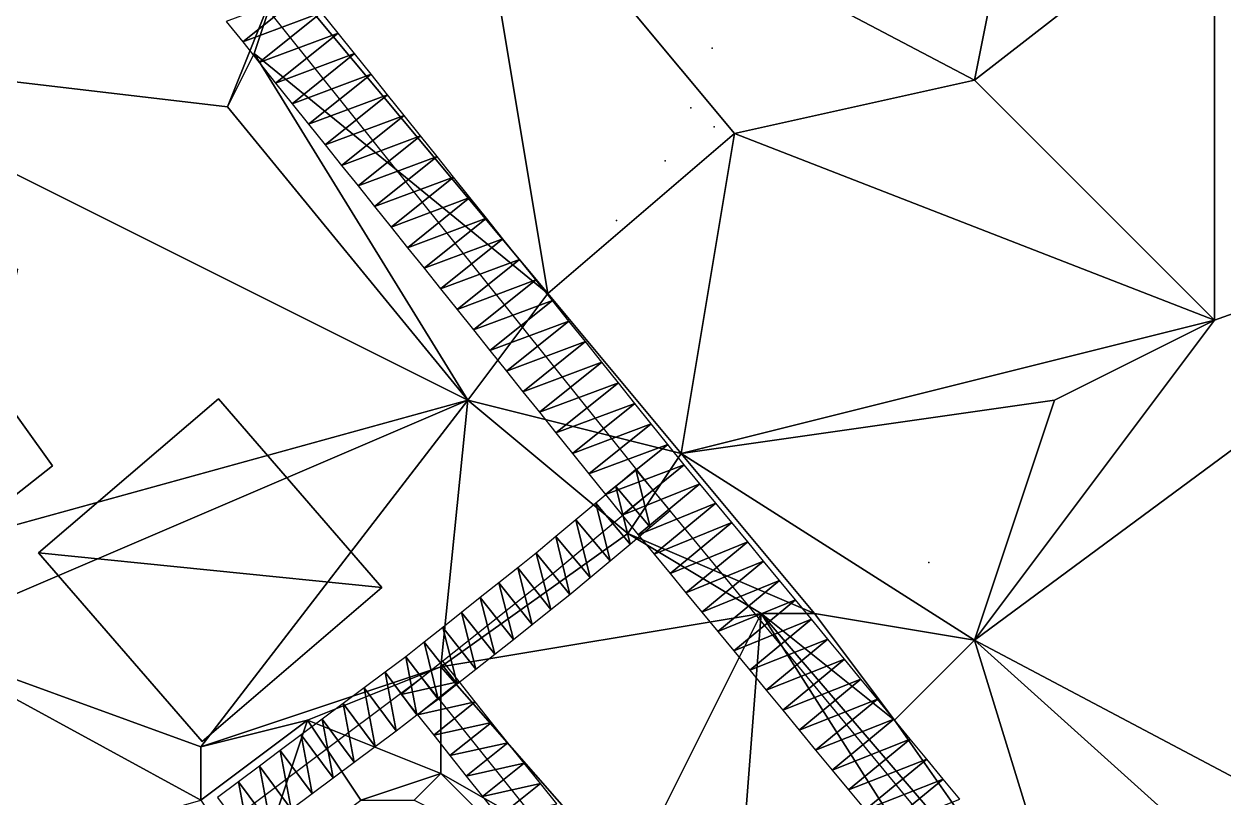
# Model space of a CAD drawing. Header units: metres. Extents: x -1103 to 901, y -902 to 905.
# Drawn here: x -509.3 to -419.3, y 752.2 to 810.2 of the extents above; entities that cross this region are included whole.
import ezdxf

# ---------------------------------------------------------------- set-up
doc = ezdxf.new("R2010")
doc.units = ezdxf.units.M
for name, color, linetype in [('OSM_BUILDING_FOOTPRINTS', 7, 'CONTINUOUS'), ('OSM_BUILDING_ROOFS', 1, 'CONTINUOUS'), ('OSM_BUILDING_WALLS', 8, 'CONTINUOUS'), ('OSM_ROAD_AXES', 2, 'CONTINUOUS'), ('OSM_ROAD_SURFACE', 9, 'CONTINUOUS'), ('OSM_TERRAIN', 3, 'CONTINUOUS'), ('OSM_TREES', 3, 'CONTINUOUS')]:
    doc.layers.add(name, color=color, linetype=linetype)

msp = doc.modelspace()

# ---------------------------------------------------------------- linework, layer by layer
at = {"layer": 'OSM_BUILDING_FOOTPRINTS'}
for points in [[(-531.548, 813.143, 6.995), (-527.304, 806.353, 6.995), (-519.157, 800.16, 6.995), (-512.535, 797.13, 6.995), (-514.16, 793.757, 6.995), (-509.75, 791.832, 6.995), (-510.966, 786.093, 6.995), (-513.375, 786.823, 6.995), (-514.006, 786.646, 6.995), (-507.141, 777.069, 6.995), (-516.061, 770.046, 6.995), (-539.883, 798.103, 6.995), (-534.853, 802.206, 6.995), (-537.727, 808.642, 6.995), (-531.548, 813.143, 6.995)], [(-495.921, 756.411, 7.028), (-508.18, 770.544, 7.028), (-494.683, 782.09, 7.028), (-482.435, 767.956, 7.028), (-495.921, 756.411, 7.028)]]:
    msp.add_polyline3d(points, close=True, dxfattribs=at)
at = {"layer": 'OSM_BUILDING_ROOFS'}
for points in [[(-516.061, 770.046, 40.995), (-507.141, 777.069, 40.995), (-514.006, 786.646, 40.995)], [(-508.18, 770.544, 21.828), (-482.435, 767.956, 21.828), (-494.683, 782.09, 21.828)], [(-508.18, 770.544, 21.828), (-495.921, 756.411, 21.828), (-482.435, 767.956, 21.828)]]:
    msp.add_3dface(points, dxfattribs=at)
at = {"layer": 'OSM_BUILDING_WALLS'}
for points in [[(-507.141, 777.069, 6.995), (-514.006, 786.646, 6.995), (-514.006, 786.646, 40.995)], [(-507.141, 777.069, 6.995), (-514.006, 786.646, 40.995), (-507.141, 777.069, 40.995)], [(-494.683, 782.09, 7.028), (-508.18, 770.544, 7.028), (-508.18, 770.544, 21.828)], [(-494.683, 782.09, 7.028), (-508.18, 770.544, 21.828), (-494.683, 782.09, 21.828)], [(-482.435, 767.956, 7.028), (-494.683, 782.09, 7.028), (-494.683, 782.09, 21.828)], [(-482.435, 767.956, 7.028), (-494.683, 782.09, 21.828), (-482.435, 767.956, 21.828)], [(-516.061, 770.046, 6.995), (-507.141, 777.069, 6.995), (-507.141, 777.069, 40.995)], [(-516.061, 770.046, 6.995), (-507.141, 777.069, 40.995), (-516.061, 770.046, 40.995)], [(-508.18, 770.544, 7.028), (-495.921, 756.411, 7.028), (-495.921, 756.411, 21.828)], [(-508.18, 770.544, 7.028), (-495.921, 756.411, 21.828), (-508.18, 770.544, 21.828)], [(-495.921, 756.411, 7.028), (-482.435, 767.956, 7.028), (-482.435, 767.956, 21.828)], [(-495.921, 756.411, 7.028), (-482.435, 767.956, 21.828), (-495.921, 756.411, 21.828)]]:
    msp.add_3dface(points, dxfattribs=at)
at = {"layer": 'OSM_ROAD_AXES'}
for points in [[(-452.535, 763.666, 7.695), (-462.096, 775.255, 8.452), (-507.838, 832.33, 8.035), (-558.996, 891.518, 11.995), (-562.644, 896.948, 12.023), (-565.233, 900, 12.044)], [(-462.096, 775.255, 8.452), (-469.602, 768.974, 8.876), (-479.429, 761.166, 9.446), (-515.553, 734.138, 10.601)], [(-77.255, 318.222, 13.765), (-85.811, 327.988, 13.455), (-182.001, 437.737, 14.897), (-212.233, 474.475, 11.147), (-217.937, 481.641, 10.915), (-283.232, 563.809, 11.554), (-321.368, 609.272, 10.548), (-364.921, 661.205, 12.399), (-420.401, 724.705, 8.35), (-452.535, 763.666, 7.695)], [(-479.429, 761.166, 9.446), (-457.453, 733.707, 8.238), (-457.597, 726.043, 8.406), (-460.117, 720.901, 8.946), (-467.236, 713.082, 10.07), (-497.103, 688.121, 13.07), (-500.132, 684.074, 13.23), (-500.364, 681.42, 13.338), (-499.546, 678.92, 13.442), (-489.653, 668.215, 13.434), (-487.055, 665.152, 13.313)]]:
    msp.add_polyline3d(points, dxfattribs=at)
at = {"layer": 'OSM_ROAD_SURFACE'}
for points in [[(-488.189, 812.611, 8.496), (-494.108, 810.401, 8.702), (-492.871, 808.858, 8.76)], [(-486.953, 811.068, 8.514), (-488.189, 812.611, 8.496), (-492.871, 808.858, 8.76)], [(-486.953, 811.068, 8.514), (-492.871, 808.858, 8.76), (-491.635, 807.316, 8.585)], [(-485.717, 809.525, 8.532), (-486.953, 811.068, 8.514), (-491.635, 807.316, 8.585)], [(-485.717, 809.525, 8.532), (-491.635, 807.316, 8.585), (-490.399, 805.773, 8.606)], [(-484.481, 807.983, 8.549), (-485.717, 809.525, 8.532), (-490.399, 805.773, 8.606)], [(-484.481, 807.983, 8.549), (-490.399, 805.773, 8.606), (-489.163, 804.231, 8.631)], [(-483.244, 806.44, 8.567), (-484.481, 807.983, 8.549), (-489.163, 804.231, 8.631)], [(-483.244, 806.44, 8.567), (-489.163, 804.231, 8.631), (-487.926, 802.688, 8.656)], [(-482.008, 804.898, 8.584), (-483.244, 806.44, 8.567), (-487.926, 802.688, 8.656)], [(-482.008, 804.898, 8.584), (-487.926, 802.688, 8.656), (-486.69, 801.146, 8.68)], [(-480.772, 803.355, 8.602), (-482.008, 804.898, 8.584), (-486.69, 801.146, 8.68)], [(-480.772, 803.355, 8.602), (-486.69, 801.146, 8.68), (-485.454, 799.603, 8.705)], [(-479.536, 801.813, 8.62), (-480.772, 803.355, 8.602), (-485.454, 799.603, 8.705)], [(-479.536, 801.813, 8.62), (-485.454, 799.603, 8.705), (-484.217, 798.06, 8.729)], [(-478.299, 800.27, 8.637), (-479.536, 801.813, 8.62), (-484.217, 798.06, 8.729)], [(-478.299, 800.27, 8.637), (-484.217, 798.06, 8.729), (-482.981, 796.518, 8.754)], [(-477.063, 798.728, 8.655), (-478.299, 800.27, 8.637), (-482.981, 796.518, 8.754)], [(-477.063, 798.728, 8.655), (-482.981, 796.518, 8.754), (-481.745, 794.975, 8.779)], [(-475.827, 797.185, 8.672), (-477.063, 798.728, 8.655), (-481.745, 794.975, 8.779)], [(-475.827, 797.185, 8.672), (-481.745, 794.975, 8.779), (-480.509, 793.433, 8.803)], [(-474.591, 795.642, 8.69), (-475.827, 797.185, 8.672), (-480.509, 793.433, 8.803)], [(-474.591, 795.642, 8.69), (-480.509, 793.433, 8.803), (-479.272, 791.89, 8.828)], [(-473.354, 794.1, 8.708), (-474.591, 795.642, 8.69), (-479.272, 791.89, 8.828)], [(-473.354, 794.1, 8.708), (-479.272, 791.89, 8.828), (-478.036, 790.348, 8.852)], [(-472.118, 792.557, 8.725), (-473.354, 794.1, 8.708), (-478.036, 790.348, 8.852)], [(-472.118, 792.557, 8.725), (-478.036, 790.348, 8.852), (-476.8, 788.805, 8.877)], [(-470.882, 791.015, 8.741), (-472.118, 792.557, 8.725), (-476.8, 788.805, 8.877)], [(-470.882, 791.015, 8.741), (-476.8, 788.805, 8.877), (-475.564, 787.262, 8.902)], [(-469.645, 789.472, 8.739), (-470.882, 791.015, 8.741), (-475.564, 787.262, 8.902)], [(-469.645, 789.472, 8.739), (-475.564, 787.262, 8.902), (-474.327, 785.72, 8.926)], [(-468.409, 787.93, 8.697), (-469.645, 789.472, 8.739), (-474.327, 785.72, 8.926)], [(-468.409, 787.93, 8.697), (-474.327, 785.72, 8.926), (-473.091, 784.177, 8.915)], [(-467.173, 786.387, 8.656), (-468.409, 787.93, 8.697), (-473.091, 784.177, 8.915)], [(-467.173, 786.387, 8.656), (-473.091, 784.177, 8.915), (-471.855, 782.635, 8.874)], [(-465.937, 784.844, 8.614), (-467.173, 786.387, 8.656), (-471.855, 782.635, 8.874)], [(-465.937, 784.844, 8.614), (-471.855, 782.635, 8.874), (-470.619, 781.092, 8.832)], [(-464.7, 783.302, 8.572), (-465.937, 784.844, 8.614), (-470.619, 781.092, 8.832)], [(-464.7, 783.302, 8.572), (-470.619, 781.092, 8.832), (-469.382, 779.55, 8.787)], [(-463.464, 781.759, 8.53), (-464.7, 783.302, 8.572), (-469.382, 779.55, 8.787)], [(-463.464, 781.759, 8.53), (-469.382, 779.55, 8.787), (-468.146, 778.007, 8.741)], [(-462.228, 780.217, 8.488), (-463.464, 781.759, 8.53), (-468.146, 778.007, 8.741)], [(-462.228, 780.217, 8.488), (-468.146, 778.007, 8.741), (-466.91, 776.464, 8.695)], [(-460.992, 778.674, 8.446), (-462.228, 780.217, 8.488), (-466.91, 776.464, 8.695)], [(-460.992, 778.674, 8.446), (-466.91, 776.464, 8.695), (-465.674, 774.922, 8.648)], [(-459.768, 777.148, 8.399), (-460.992, 778.674, 8.446), (-465.674, 774.922, 8.648)], [(-459.768, 777.148, 8.399), (-465.674, 774.922, 8.648), (-464.424, 773.363, 8.602)], [(-463.38, 776.789, 8.55), (-464.881, 775.533, 8.615), (-462.314, 772.465, 8.513)], [(-458.587, 775.716, 8.346), (-459.768, 777.148, 8.399), (-464.424, 773.363, 8.602)], [(-463.38, 776.789, 8.55), (-462.314, 772.465, 8.513), (-460.813, 773.722, 8.445)], [(-458.587, 775.716, 8.346), (-464.424, 773.363, 8.602), (-463.215, 771.898, 8.553)], [(-457.392, 774.267, 8.292), (-458.587, 775.716, 8.346), (-463.215, 771.898, 8.553)], [(-464.881, 775.533, 8.615), (-466.382, 774.277, 8.679), (-463.815, 771.209, 8.565)], [(-464.881, 775.533, 8.615), (-463.815, 771.209, 8.565), (-462.314, 772.465, 8.513)], [(-466.382, 774.277, 8.679), (-467.883, 773.02, 8.773), (-465.316, 769.953, 8.658)], [(-466.382, 774.277, 8.679), (-465.316, 769.953, 8.658), (-463.815, 771.209, 8.565)], [(-457.392, 774.267, 8.292), (-463.215, 771.898, 8.553), (-462.02, 770.449, 8.427)], [(-456.197, 772.818, 8.239), (-457.392, 774.267, 8.292), (-462.02, 770.449, 8.427)], [(-467.883, 773.02, 8.773), (-469.384, 771.764, 8.871), (-466.817, 768.696, 8.75)], [(-467.883, 773.02, 8.773), (-466.817, 768.696, 8.75), (-465.316, 769.953, 8.658)], [(-456.197, 772.818, 8.239), (-462.02, 770.449, 8.427), (-460.825, 769, 8.323)], [(-455.001, 771.37, 8.186), (-456.197, 772.818, 8.239), (-460.825, 769, 8.323)], [(-469.384, 771.764, 8.871), (-470.867, 770.523, 8.967), (-468.337, 767.425, 8.844)], [(-469.384, 771.764, 8.871), (-468.337, 767.425, 8.844), (-466.817, 768.696, 8.75)], [(-455.001, 771.37, 8.186), (-460.825, 769, 8.323), (-459.63, 767.551, 8.219)], [(-453.806, 769.921, 8.132), (-455.001, 771.37, 8.186), (-459.63, 767.551, 8.219)], [(-470.867, 770.523, 8.967), (-472.25, 769.424, 9.056), (-469.762, 766.293, 8.932)], [(-470.867, 770.523, 8.967), (-469.762, 766.293, 8.932), (-468.337, 767.425, 8.844)], [(-472.25, 769.424, 9.056), (-473.654, 768.309, 9.147), (-471.165, 765.177, 9.02)], [(-472.25, 769.424, 9.056), (-471.165, 765.177, 9.02), (-469.762, 766.293, 8.932)], [(-453.806, 769.921, 8.132), (-459.63, 767.551, 8.219), (-458.434, 766.103, 8.116)], [(-452.611, 768.472, 8.079), (-453.806, 769.921, 8.132), (-458.434, 766.103, 8.116)], [(-473.654, 768.309, 9.147), (-475.058, 767.194, 9.237), (-472.569, 764.062, 9.107)], [(-473.654, 768.309, 9.147), (-472.569, 764.062, 9.107), (-471.165, 765.177, 9.02)], [(-452.611, 768.472, 8.079), (-458.434, 766.103, 8.116), (-457.239, 764.654, 8.048)], [(-451.416, 767.024, 8.025), (-452.611, 768.472, 8.079), (-457.239, 764.654, 8.048)], [(-475.058, 767.194, 9.237), (-476.461, 766.078, 9.328), (-473.973, 762.946, 9.194)], [(-475.058, 767.194, 9.237), (-473.973, 762.946, 9.194), (-472.569, 764.062, 9.107)], [(-451.416, 767.024, 8.025), (-457.239, 764.654, 8.048), (-456.044, 763.205, 8.019)], [(-450.221, 765.575, 7.918), (-451.416, 767.024, 8.025), (-456.044, 763.205, 8.019)], [(-476.461, 766.078, 9.328), (-477.865, 764.963, 9.405), (-475.377, 761.831, 9.309)], [(-476.461, 766.078, 9.328), (-475.377, 761.831, 9.309), (-473.973, 762.946, 9.194)], [(-477.865, 764.963, 9.405), (-479.269, 763.847, 9.395), (-476.781, 760.716, 9.436)], [(-477.865, 764.963, 9.405), (-476.781, 760.716, 9.436), (-475.377, 761.831, 9.309)], [(-450.221, 765.575, 7.918), (-456.044, 763.205, 8.019), (-454.849, 761.757, 7.916)], [(-448.984, 764.076, 7.848), (-450.22, 765.575, 7.918), (-454.849, 761.757, 7.917)], [(-448.984, 764.076, 7.848), (-454.849, 761.757, 7.917), (-453.613, 760.258, 7.831)], [(-447.748, 762.578, 7.779), (-448.984, 764.076, 7.848), (-453.613, 760.258, 7.831)], [(-479.269, 763.847, 9.395), (-480.649, 762.751, 9.385), (-478.208, 759.582, 9.518)], [(-479.269, 763.847, 9.395), (-478.208, 759.582, 9.518), (-476.781, 760.716, 9.436)], [(-480.649, 762.751, 9.385), (-482.198, 761.592, 9.371), (-479.801, 758.39, 9.55)], [(-480.99, 759.916, 9.529), (-476.646, 760.89, 9.422), (-477.867, 762.416, 9.459)], [(-480.649, 762.751, 9.385), (-479.801, 758.39, 9.55), (-478.208, 759.582, 9.518)], [(-447.748, 762.578, 7.779), (-453.613, 760.258, 7.831), (-452.377, 758.76, 7.784)], [(-446.513, 761.079, 7.709), (-447.748, 762.578, 7.779), (-452.377, 758.76, 7.784)], [(-482.198, 761.592, 9.371), (-483.768, 760.417, 9.358), (-481.372, 757.214, 9.581)], [(-482.198, 761.592, 9.371), (-481.372, 757.214, 9.581), (-479.801, 758.39, 9.55)], [(-483.768, 760.417, 9.358), (-485.339, 759.242, 9.486), (-482.942, 756.039, 9.613)], [(-483.768, 760.417, 9.358), (-482.942, 756.039, 9.613), (-481.372, 757.214, 9.581)], [(-480.99, 759.916, 9.529), (-479.769, 758.391, 9.55), (-476.646, 760.89, 9.422)], [(-479.769, 758.391, 9.55), (-475.426, 759.365, 9.393), (-476.646, 760.89, 9.422)], [(-446.513, 761.079, 7.709), (-452.377, 758.76, 7.784), (-451.141, 757.261, 7.737)], [(-445.277, 759.581, 7.639), (-446.513, 761.079, 7.709), (-451.141, 757.261, 7.737)], [(-445.277, 759.581, 7.639), (-451.141, 757.261, 7.737), (-449.905, 755.763, 7.689)], [(-444.041, 758.082, 7.567), (-445.277, 759.581, 7.639), (-449.905, 755.763, 7.689)], [(-485.339, 759.242, 9.486), (-486.909, 758.067, 9.599), (-484.513, 754.864, 9.73)], [(-485.339, 759.242, 9.486), (-484.513, 754.864, 9.73), (-482.942, 756.039, 9.613)], [(-479.769, 758.391, 9.55), (-478.549, 756.865, 9.571), (-475.426, 759.365, 9.393)], [(-478.549, 756.865, 9.571), (-474.205, 757.839, 9.365), (-475.426, 759.365, 9.393)], [(-486.909, 758.067, 9.599), (-488.48, 756.892, 9.655), (-486.084, 753.689, 9.818)], [(-486.909, 758.067, 9.599), (-486.084, 753.689, 9.818), (-484.513, 754.864, 9.73)], [(-478.549, 756.865, 9.571), (-477.328, 755.34, 9.564), (-474.205, 757.839, 9.365)], [(-477.328, 755.34, 9.564), (-472.984, 756.314, 9.337), (-474.205, 757.839, 9.365)], [(-444.041, 758.082, 7.567), (-449.905, 755.763, 7.689), (-448.669, 754.264, 7.642)], [(-442.805, 756.584, 7.568), (-444.041, 758.082, 7.567), (-448.669, 754.264, 7.642)], [(-488.48, 756.892, 9.655), (-490.051, 755.717, 9.717), (-487.654, 752.514, 9.858)], [(-488.48, 756.892, 9.655), (-487.654, 752.514, 9.858), (-486.084, 753.689, 9.818)], [(-477.328, 755.34, 9.564), (-476.107, 753.814, 9.533), (-472.984, 756.314, 9.337)], [(-476.107, 753.814, 9.533), (-471.763, 754.788, 9.307), (-472.984, 756.314, 9.337)], [(-442.805, 756.584, 7.568), (-448.669, 754.264, 7.642), (-447.434, 752.766, 7.594)], [(-441.569, 755.085, 7.573), (-442.805, 756.584, 7.568), (-447.434, 752.766, 7.594)], [(-490.051, 755.717, 9.717), (-491.621, 754.541, 9.78), (-489.225, 751.339, 9.899)], [(-490.051, 755.717, 9.717), (-489.225, 751.339, 9.899), (-487.654, 752.514, 9.858)], [(-441.569, 755.085, 7.573), (-447.434, 752.766, 7.594), (-446.198, 751.267, 7.547)], [(-440.333, 753.587, 7.578), (-441.569, 755.085, 7.573), (-446.198, 751.267, 7.547)], [(-491.621, 754.541, 9.78), (-493.192, 753.366, 9.842), (-490.795, 750.164, 9.943)], [(-491.621, 754.541, 9.78), (-490.795, 750.164, 9.943), (-489.225, 751.339, 9.899)], [(-476.107, 753.814, 9.533), (-474.886, 752.289, 9.503), (-471.763, 754.788, 9.307)], [(-474.886, 752.289, 9.503), (-470.542, 753.263, 9.277), (-471.763, 754.788, 9.307)], [(-493.192, 753.366, 9.842), (-494.762, 752.191, 9.905), (-492.366, 748.988, 10.005)], [(-493.192, 753.366, 9.842), (-492.366, 748.988, 10.005), (-490.795, 750.164, 9.943)], [(-474.886, 752.289, 9.503), (-473.665, 750.763, 9.485), (-470.542, 753.263, 9.277)], [(-473.665, 750.763, 9.485), (-469.321, 751.737, 9.247), (-470.542, 753.263, 9.277)], [(-440.333, 753.587, 7.578), (-446.198, 751.267, 7.547), (-444.962, 749.769, 7.499)], [(-439.097, 752.088, 7.583), (-440.333, 753.587, 7.578), (-444.962, 749.769, 7.499)]]:
    msp.add_3dface(points, dxfattribs=at)
at = {"layer": 'OSM_TERRAIN'}
for points in [[(-438, 806, 7.028), (-432, 836, 7.08), (-476, 826, 7.066)], [(-438, 806, 7.028), (-420, 820, 7.868), (-432, 836, 7.08)], [(-528, 808, 8.998), (-490, 814, 8.468), (-510, 828, 7.937)], [(-490, 814, 8.468), (-470, 790, 8.701), (-476, 826, 7.066)], [(-456, 802, 7.197), (-438, 806, 7.028), (-476, 826, 7.066)], [(-470, 790, 8.701), (-456, 802, 7.197), (-476, 826, 7.066)], [(-392, 798, 9.459), (-400, 822, 8.095), (-420, 820, 7.868)], [(-420, 788, 7.984), (-420, 820, 7.868), (-438, 806, 7.028)], [(-392, 798, 9.459), (-420, 820, 7.868), (-420, 788, 7.984)], [(-528, 808, 8.998), (-494, 804, 8.927), (-490, 814, 8.468)], [(-494, 804, 8.927), (-492, 808, 8.518), (-490, 814, 8.468)], [(-492, 808, 8.518), (-470, 790, 8.701), (-490, 814, 8.468)], [(-534, 766, 9.114), (-476, 782, 9), (-528, 808, 8.998)], [(-476, 782, 9), (-494, 804, 8.927), (-528, 808, 8.998)], [(-476, 782, 9), (-492, 808, 8.518), (-494, 804, 8.927)], [(-476, 782, 9), (-470, 790, 8.701), (-492, 808, 8.518)], [(-456, 802, 7.197), (-420, 788, 7.984), (-438, 806, 7.028)], [(-470, 790, 8.701), (-460, 778, 8.359), (-456, 802, 7.197)], [(-460, 778, 8.359), (-420, 788, 7.984), (-456, 802, 7.197)], [(-438, 764, 7.077), (-392, 798, 9.459), (-420, 788, 7.984)], [(-438, 764, 7.077), (-404, 746, 8.453), (-392, 798, 9.459)], [(-476, 782, 9), (-460, 778, 8.359), (-470, 790, 8.701)], [(-432, 782, 7.847), (-420, 788, 7.984), (-460, 778, 8.359)], [(-438, 764, 7.077), (-420, 788, 7.984), (-432, 782, 7.847)], [(-518, 764, 9.128), (-476, 782, 9), (-534, 766, 9.114)], [(-518, 764, 9.128), (-496, 756, 9.091), (-476, 782, 9)], [(-478, 762, 9.422), (-476, 782, 9), (-496, 756, 9.091)], [(-476, 782, 9), (-478, 762, 9.422), (-464, 772, 8.538)], [(-464, 772, 8.538), (-460, 778, 8.359), (-476, 782, 9)], [(-460, 778, 8.359), (-438, 764, 7.077), (-432, 782, 7.847)], [(-464, 772, 8.538), (-450, 766, 7.912), (-460, 778, 8.359)], [(-450, 766, 7.912), (-438, 764, 7.077), (-460, 778, 8.359)], [(-478, 762, 9.422), (-454, 766, 7.745), (-464, 772, 8.538)], [(-454, 766, 7.745), (-450, 766, 7.912), (-464, 772, 8.538)], [(-464, 746, 9.049), (-454, 766, 7.745), (-478, 762, 9.422)], [(-464, 746, 9.049), (-456, 740, 8.097), (-454, 766, 7.745)], [(-456, 740, 8.097), (-440, 744, 7.257), (-454, 766, 7.745)], [(-440, 744, 7.257), (-430, 738, 7.676), (-454, 766, 7.745)], [(-454, 766, 7.745), (-430, 738, 7.676), (-444, 758, 7.514)], [(-454, 766, 7.745), (-444, 758, 7.514), (-450, 766, 7.912)], [(-444, 758, 7.514), (-438, 764, 7.077), (-450, 766, 7.912)], [(-524, 744, 10.208), (-496, 752, 9.875), (-518, 764, 9.128)], [(-518, 764, 9.128), (-496, 752, 9.875), (-496, 756, 9.091)], [(-430, 738, 7.676), (-438, 764, 7.077), (-444, 758, 7.514)], [(-430, 738, 7.676), (-418, 746, 7.18), (-438, 764, 7.077)], [(-438, 764, 7.077), (-418, 746, 7.18), (-404, 746, 8.453)], [(-488, 758, 9.557), (-478, 762, 9.422), (-496, 756, 9.091)], [(-488, 758, 9.557), (-478, 754, 9.571), (-478, 762, 9.422)], [(-464, 746, 9.049), (-478, 762, 9.422), (-478, 754, 9.571)], [(-492, 746, 10.069), (-488, 758, 9.557), (-496, 752, 9.875)], [(-496, 752, 9.875), (-488, 758, 9.557), (-496, 756, 9.091)], [(-492, 746, 10.069), (-484, 752, 9.862), (-488, 758, 9.557)], [(-484, 752, 9.862), (-478, 754, 9.571), (-488, 758, 9.557)], [(-480, 752, 10.256), (-478, 754, 9.571), (-484, 752, 9.862)], [(-480, 752, 10.256), (-472, 748, 9.436), (-478, 754, 9.571)], [(-472, 748, 9.436), (-464, 746, 9.049), (-478, 754, 9.571)]]:
    msp.add_3dface(points, dxfattribs=at)
at = {"layer": 'OSM_TREES'}
for p in [(-457.675, 808.388, 7.137), (-459.256, 803.92, 7.286), (-457.52, 802.494, 7.261), (-461.201, 799.939, 7.623), (-464.849, 795.471, 8.089), (-441.415, 769.837, 7.464)]:
    msp.add_point(p, dxfattribs=at)

doc.saveas('drawing.dxf')
